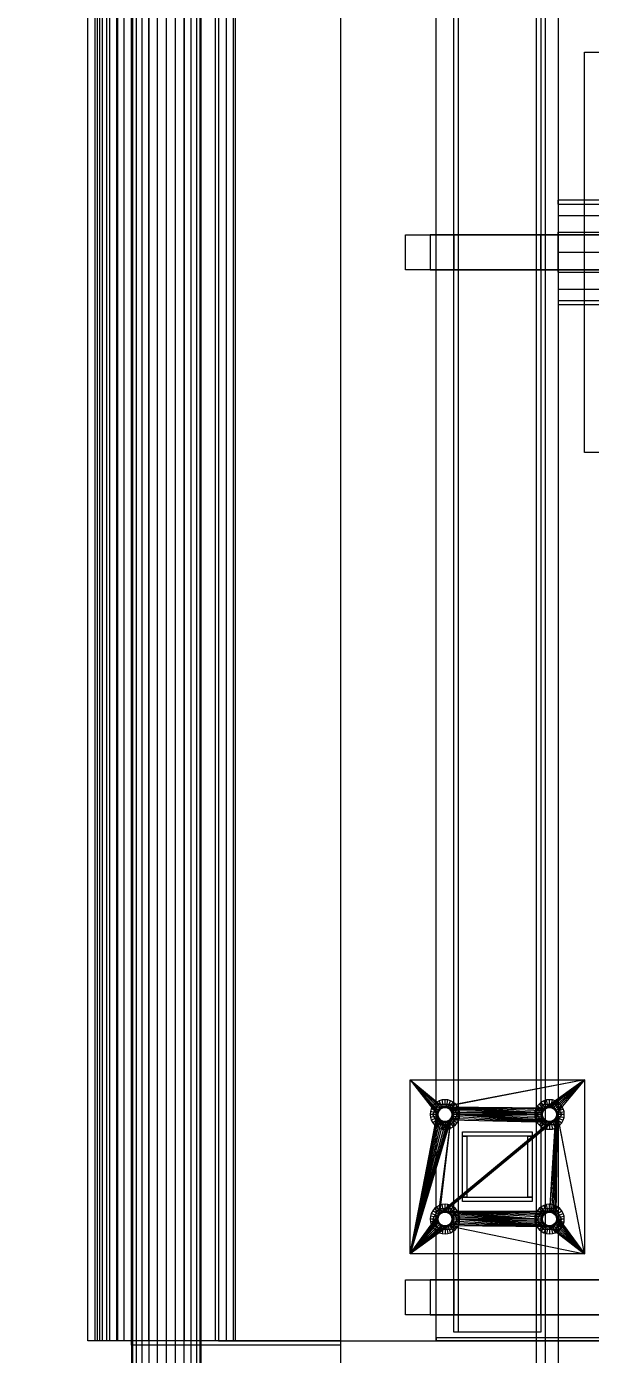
# Model space of a CAD drawing. Header units: millimetres. Extents: x -191664 to 191490, y -197311 to 10263.
# Drawn here: x 57107 to 57754, y -19266 to -17741 of the extents above; entities that cross this region are included whole.
import ezdxf

# ---------------------------------------------------------------- set-up
doc = ezdxf.new("R2010")
doc.units = ezdxf.units.MM
doc.layers.add('COTAS_INSTALACION_P', color=30, linetype='Continuous', lineweight=0)
doc.layers.add('superior_secador', color=7, linetype='Continuous', lineweight=0)
doc.dimstyles.new('PLANTA_100', dxfattribs={"dimtxt": 250, "dimasz": 150, "dimexe": 150, "dimexo": 80, "dimgap": 100, "dimtad": 1, "dimtih": 1, "dimtoh": 1, "dimdec": 1, "dimdsep": 46, "dimcen": 0.09, "dimclrd": 1, "dimclre": 1, "dimclrt": 1, "dimadec": 0, "dimazin": 0, "dimtfac": 1, "dimtdec": 4, "dimtofl": 0, "dimtmove": 0, "dimatfit": 3, "dimfxl": 1, "dimtolj": 1, "dimtzin": 0, "dimarcsym": 0})

# ---------------------------------------------------------------- blocks, each defined once
blk = doc.blocks.new('*D5')
at = {"layer": 'COTAS_INSTALACION_P', "color": 1, "lineweight": -2, "transparency": 16777216}
for p, q in [((-1000, -18080), (-1000, -25850)), ((60117.1, -18080), (60117.1, -25850)), ((-850, -25700), (59967.1, -25700))]:
    blk.add_line(p, q, dxfattribs=at)
at = {"layer": 'COTAS_INSTALACION_P', "color": 1, "transparency": 16777216}
for points in [[(-850, -25675), (-850, -25725), (-1000, -25700)], [(59967.1, -25675), (59967.1, -25725), (60117.1, -25700)]]:
    blk.add_solid(points, dxfattribs=at)
at = {"layer": 'Defpoints', "color": 0, "transparency": 16777216}
for p in [(-1000, -18000), (60117.1, -18000), (60117.1, -25700)]:
    blk.add_point(p, dxfattribs=at)

msp = doc.modelspace()

# ---------------------------------------------------------------- linework, layer by layer
at = {"layer": 'superior_secador', "color": 9, "true_color": 0xb8c6c1}
for p, q in [((57467.12, -16600), (57467.12, -19400)), ((57692.12, -19375), (57692.12, -16625)), ((57702.12, -16625), (57702.12, -19375)), ((57717.12, -16625), (57717.12, -19375)), ((57692.12, -19375), (57692.12, -19250)), ((57692.12, -19250), (57717.12, -19250)), ((57717.12, -19250), (57717.12, -19375))]:
    msp.add_line(p, q, dxfattribs=at)
at = {"layer": 'superior_secador', "color": 253, "true_color": 0xa4b0b5}
for p, q in [((57227.12, -16640), (57227.12, -19360)), ((57228.48, -16640), (57228.48, -19360)), ((57232.47, -16640), (57232.47, -19360)), ((57238.83, -16640), (57238.83, -19360)), ((57247.12, -16640), (57247.12, -19360)), ((57256.76, -16640), (57256.76, -19360)), ((57267.12, -16640), (57267.12, -19360)), ((57277.47, -16640), (57277.47, -19360)), ((57287.12, -16640), (57287.12, -19360)), ((57295.4, -16640), (57295.4, -19360)), ((57301.76, -16640), (57301.76, -19360)), ((57305.75, -16640), (57305.75, -19360)), ((57307.12, -19360), (57307.12, -16640)), ((57187.62, -16750), (57187.62, -19250)), ((57190.32, -16750), (57190.32, -19250)), ((57198.27, -16750), (57198.27, -19250)), ((57210.9, -16750), (57210.9, -19250)), ((57227.37, -16750), (57227.37, -19250)), ((57246.54, -16750), (57246.54, -19250)), ((57267.12, -16750), (57267.12, -19250)), ((57287.69, -16750), (57287.69, -19250)), ((57306.87, -16750), (57306.87, -19250)), ((57323.33, -16750), (57323.33, -19250)), ((57335.96, -16750), (57335.96, -19250)), ((57343.91, -16750), (57343.91, -19250)), ((57346.62, -19250), (57346.62, -16750)), ((57190.32, -19250), (57187.62, -19250)), ((57198.27, -19250), (57190.32, -19250)), ((57210.9, -19250), (57198.27, -19250)), ((57227.37, -19250), (57210.9, -19250)), ((57246.54, -19250), (57227.37, -19250)), ((57267.12, -19250), (57246.54, -19250)), ((57287.69, -19250), (57267.12, -19250)), ((57306.87, -19250), (57287.69, -19250)), ((57323.33, -19250), (57306.87, -19250)), ((57335.96, -19250), (57323.33, -19250)), ((57343.91, -19250), (57335.96, -19250)), ((57346.62, -19250), (57343.91, -19250))]:
    msp.add_line(p, q, dxfattribs=at)
at = {"layer": 'superior_secador', "color": 9, "true_color": 0xc7cdbf}
for p, q in [((57177.12, -19250), (57177.12, -16750)), ((57185.45, -19250), (57185.45, -16750)), ((57193.78, -19250), (57193.78, -16750)), ((57202.12, -19250), (57202.12, -16750)), ((57210.45, -19250), (57210.45, -16750)), ((57218.78, -19250), (57218.78, -16750)), ((57185.45, -19250), (57177.12, -19250)), ((57193.78, -19250), (57185.45, -19250)), ((57202.12, -19250), (57193.78, -19250)), ((57210.45, -19250), (57202.12, -19250)), ((57218.78, -19250), (57210.45, -19250)), ((57227.12, -19250), (57218.78, -19250))]:
    msp.add_line(p, q, dxfattribs=at)
at = {"layer": 'superior_secador', "color": 253, "true_color": 0xa8b3b5}
for p, q in [((57227.12, -19250), (57227.12, -16750)), ((57327.12, -16750), (57327.12, -19250)), ((57467.12, -16750), (57467.12, -19250)), ((57577.12, -19250), (57577.12, -16750)), ((57467.12, -19250), (57227.12, -19250)), ((57227.12, -19255), (57227.12, -19250)), ((57467.12, -19255), (57227.12, -19255)), ((57327.12, -19250), (57467.12, -19250)), ((57327.12, -19250), (57577.12, -19250)), ((57467.12, -19250), (57467.12, -19255))]:
    msp.add_line(p, q, dxfattribs=at)
at = {"layer": 'superior_secador', "color": 147, "true_color": 0x536c78}
for p, q in [((57597.12, -19240), (57597.12, -16760)), ((57602.12, -16760), (57602.12, -19240)), ((57692.12, -19240), (57692.12, -16760)), ((57697.12, -16760), (57697.12, -19240)), ((57541.76, -17980), (57801.76, -17980)), ((57541.76, -18020), (57541.76, -17980)), ((57541.76, -17980), (57570.04, -17980)), ((57830.04, -17980), (57570.04, -17980)), ((57570.04, -17980), (57570.04, -18020)), ((57801.76, -18020), (57541.76, -18020)), ((57570.04, -18020), (57541.76, -18020)), ((57570.04, -18020), (57830.04, -18020)), ((57607.12, -19015), (57607.12, -19010)), ((57607.12, -19010), (57687.12, -19010)), ((57687.12, -19010), (57687.12, -19015)), ((57687.12, -19015), (57607.12, -19015)), ((57607.12, -19085), (57607.12, -19015)), ((57607.12, -19015), (57612.12, -19015)), ((57612.12, -19015), (57612.12, -19085)), ((57682.12, -19085), (57682.12, -19015)), ((57682.12, -19015), (57687.12, -19015)), ((57687.12, -19015), (57687.12, -19085)), ((57607.12, -19090), (57607.12, -19085)), ((57607.12, -19085), (57687.12, -19085)), ((57612.12, -19085), (57607.12, -19085)), ((57687.12, -19085), (57682.12, -19085)), ((57687.12, -19085), (57687.12, -19090)), ((57687.12, -19090), (57607.12, -19090)), ((57541.76, -19180), (57801.76, -19180)), ((57541.76, -19220), (57541.76, -19180)), ((57541.76, -19180), (57570.04, -19180)), ((57830.04, -19180), (57570.04, -19180)), ((57570.04, -19180), (57570.04, -19220)), ((57801.76, -19220), (57541.76, -19220)), ((57570.04, -19220), (57541.76, -19220)), ((57570.04, -19220), (57830.04, -19220)), ((57697.12, -19240), (57597.12, -19240)), ((57602.12, -19240), (57597.12, -19240)), ((57697.12, -19240), (57692.12, -19240))]:
    msp.add_line(p, q, dxfattribs=at)
at = {"layer": 'superior_secador', "color": 251, "true_color": 0x536a64}
for p, q in [((57747.12, -18230), (57747.12, -17770)), ((57747.12, -17770), (58547.12, -17770)), ((58547.12, -18230), (57747.12, -18230))]:
    msp.add_line(p, q, dxfattribs=at)
at = {"layer": 'superior_secador', "color": 43, "true_color": 0xe7bf45}
for p, q in [((57717.12, -17944.57), (57717.12, -17940)), ((57847.12, -17940), (57717.12, -17940)), ((57717.12, -17944.57), (57717.12, -17957.57)), ((57717.12, -17944.57), (57847.12, -17944.57)), ((57717.12, -17957.57), (57717.12, -17977.04)), ((57717.12, -17957.57), (57847.12, -17957.57)), ((57717.12, -17977.04), (57717.12, -18000)), ((57717.12, -18000), (57717.12, -17977.04)), ((57717.12, -17977.04), (57847.12, -17977.04)), ((57717.12, -18000), (57717.12, -18022.96)), ((57717.12, -18022.96), (57717.12, -18000)), ((57717.12, -18000), (57847.12, -18000)), ((57717.12, -18000), (57847.12, -18000)), ((57717.12, -18022.96), (57717.12, -18042.43)), ((57717.12, -18022.96), (57847.12, -18022.96)), ((57717.12, -18042.43), (57717.12, -18055.43)), ((57717.12, -18042.43), (57847.12, -18042.43)), ((57717.12, -18055.43), (57717.12, -18060)), ((57717.12, -18055.43), (57847.12, -18055.43)), ((57717.12, -18060), (57847.12, -18060))]:
    msp.add_line(p, q, dxfattribs=at)
at = {"layer": 'superior_secador', "color": 8, "true_color": 0x6e8590}
for p, q in [((57597.12, -17980), (57697.12, -17980)), ((57597.12, -17980), (57597.12, -18020)), ((57697.12, -18020), (57697.12, -17980)), ((57597.12, -18020), (57697.12, -18020)), ((57597.12, -19180), (57697.12, -19180)), ((57597.12, -19180), (57597.12, -19220)), ((57697.12, -19220), (57697.12, -19180)), ((57597.12, -19220), (57697.12, -19220))]:
    msp.add_line(p, q, dxfattribs=at)
at = {"layer": 'superior_secador', "color": 252, "true_color": 0x788c96}
for p, q in [((57547.12, -19150), (57547.12, -18950)), ((57547.12, -18950), (57578.12, -18990)), ((57547.12, -18950), (57578.42, -18987.67)), ((57547.12, -18950), (57579.32, -18985.5)), ((57547.12, -18950), (57580.75, -18983.64)), ((57547.12, -18950), (57582.62, -18982.21)), ((57547.12, -18950), (57584.79, -18981.31)), ((57547.12, -18950), (57747.12, -18950)), ((57747.12, -18950), (57584.79, -18981.31)), ((57747.12, -18950), (57587.12, -18981)), ((57747.12, -18950), (57702.62, -18982.21)), ((57747.12, -18950), (57704.79, -18981.31)), ((57747.12, -18950), (57707.12, -18981)), ((57747.12, -18950), (57709.45, -18981.31)), ((57747.12, -18950), (57711.62, -18982.21)), ((57747.12, -18950), (57713.48, -18983.64)), ((57747.12, -18950), (57714.91, -18985.5)), ((57747.12, -18950), (57715.81, -18987.67)), ((57747.12, -18950), (57747.12, -19150)), ((57582.62, -18982.21), (57580.75, -18983.64)), ((57584.79, -18981.31), (57582.62, -18982.21)), ((57587.12, -18981), (57584.79, -18981.31)), ((57589.45, -18981.31), (57587.12, -18981)), ((57587.12, -18981), (57698.42, -18987.67)), ((57587.12, -18981), (57699.32, -18985.5)), ((57587.12, -18981), (57700.75, -18983.64)), ((57587.12, -18981), (57702.62, -18982.21)), ((57591.62, -18982.21), (57589.45, -18981.31)), ((57589.45, -18981.31), (57698.42, -18987.67)), ((57593.48, -18983.64), (57591.62, -18982.21)), ((57591.62, -18982.21), (57698.42, -18987.67)), ((57702.62, -18982.21), (57700.75, -18983.64)), ((57704.79, -18981.31), (57702.62, -18982.21)), ((57707.12, -18981), (57704.79, -18981.31)), ((57709.45, -18981.31), (57707.12, -18981)), ((57711.62, -18982.21), (57709.45, -18981.31)), ((57713.48, -18983.64), (57711.62, -18982.21)), ((57547.12, -19150), (57578.12, -18990)), ((57578.42, -18992.33), (57547.12, -19150)), ((57579.32, -18994.5), (57547.12, -19150)), ((57580.75, -18996.36), (57547.12, -19150)), ((57593.48, -18996.36), (57547.12, -19150)), ((57582.62, -18997.79), (57547.12, -19150)), ((57591.62, -18997.79), (57547.12, -19150)), ((57578.42, -18987.67), (57578.12, -18990)), ((57578.12, -18990), (57578.42, -18992.33)), ((57579.32, -18985.5), (57578.42, -18987.67)), ((57578.42, -18992.33), (57579.32, -18994.5)), ((57580.75, -18983.64), (57579.32, -18985.5)), ((57579.32, -18994.5), (57580.75, -18996.36)), ((57593.48, -18996.36), (57579.32, -19105.5)), ((57580.75, -18996.36), (57582.62, -18997.79)), ((57593.48, -18996.36), (57580.75, -19103.64)), ((57713.48, -18996.36), (57580.75, -19103.64)), ((57711.62, -18997.79), (57580.75, -19103.64)), ((57713.48, -18996.36), (57582.62, -19102.21)), ((57582.62, -18997.79), (57584.79, -18998.69)), ((57713.48, -18996.36), (57584.79, -19101.31)), ((57713.48, -18996.36), (57587.12, -19101)), ((57589.45, -18998.69), (57591.62, -18997.79)), ((57591.62, -18997.79), (57593.48, -18996.36)), ((57594.91, -18985.5), (57593.48, -18983.64)), ((57593.48, -18983.64), (57698.42, -18987.67)), ((57593.48, -18996.36), (57594.91, -18994.5)), ((57707.12, -18999), (57593.48, -18996.36)), ((57595.81, -18987.67), (57594.91, -18985.5)), ((57594.91, -18985.5), (57698.42, -18987.67)), ((57594.91, -18994.5), (57595.81, -18992.33)), ((57707.12, -18999), (57594.91, -18994.5)), ((57596.12, -18990), (57595.81, -18987.67)), ((57595.81, -18987.67), (57698.42, -18987.67)), ((57595.81, -18992.33), (57596.12, -18990)), ((57707.12, -18999), (57595.81, -18992.33)), ((57596.12, -18990), (57698.42, -18987.67)), ((57698.12, -18990), (57596.12, -18990)), ((57698.42, -18992.33), (57596.12, -18990)), ((57699.32, -18994.5), (57596.12, -18990)), ((57700.75, -18996.36), (57596.12, -18990)), ((57702.62, -18997.79), (57596.12, -18990)), ((57704.79, -18998.69), (57596.12, -18990)), ((57707.12, -18999), (57596.12, -18990)), ((57698.42, -18987.67), (57698.12, -18990)), ((57698.12, -18990), (57698.42, -18992.33)), ((57699.32, -18985.5), (57698.42, -18987.67)), ((57698.42, -18992.33), (57699.32, -18994.5)), ((57700.75, -18983.64), (57699.32, -18985.5)), ((57699.32, -18994.5), (57700.75, -18996.36)), ((57700.75, -18996.36), (57702.62, -18997.79)), ((57702.62, -18997.79), (57704.79, -18998.69)), ((57716.12, -18990), (57707.12, -19101)), ((57715.81, -18992.33), (57707.12, -19101)), ((57714.91, -18994.5), (57707.12, -19101)), ((57713.48, -18996.36), (57707.12, -19101)), ((57716.12, -18990), (57709.45, -19101.31)), ((57709.45, -18998.69), (57711.62, -18997.79)), ((57711.62, -19102.21), (57716.12, -18990)), ((57711.62, -18997.79), (57713.48, -18996.36)), ((57714.91, -18985.5), (57713.48, -18983.64)), ((57713.48, -19103.64), (57716.12, -18990)), ((57713.48, -18996.36), (57714.91, -18994.5)), ((57715.81, -18987.67), (57714.91, -18985.5)), ((57714.91, -19105.5), (57716.12, -18990)), ((57714.91, -18994.5), (57715.81, -18992.33)), ((57747.12, -19150), (57715.81, -18987.67)), ((57716.12, -18990), (57715.81, -18987.67)), ((57715.81, -18992.33), (57716.12, -18990)), ((57747.12, -19150), (57716.12, -18990)), ((57584.79, -18998.69), (57547.12, -19150)), ((57589.45, -18998.69), (57547.12, -19150)), ((57587.12, -18999), (57547.12, -19150)), ((57709.45, -18998.69), (57580.75, -19103.64)), ((57707.12, -18999), (57580.75, -19103.64)), ((57584.79, -18998.69), (57587.12, -18999)), ((57587.12, -18999), (57589.45, -18998.69)), ((57704.79, -18998.69), (57707.12, -18999)), ((57707.12, -18999), (57709.45, -18998.69)), ((57580.75, -19103.64), (57579.32, -19105.5)), ((57582.62, -19102.21), (57580.75, -19103.64)), ((57584.79, -19101.31), (57582.62, -19102.21)), ((57587.12, -19101), (57584.79, -19101.31)), ((57589.45, -19101.31), (57587.12, -19101)), ((57587.12, -19101), (57698.12, -19110)), ((57587.12, -19101), (57698.42, -19107.67)), ((57587.12, -19101), (57699.32, -19105.5)), ((57587.12, -19101), (57700.75, -19103.64)), ((57587.12, -19101), (57702.62, -19102.21)), ((57587.12, -19101), (57704.79, -19101.31)), ((57587.12, -19101), (57707.12, -19101)), ((57591.62, -19102.21), (57589.45, -19101.31)), ((57589.45, -19101.31), (57698.12, -19110)), ((57593.48, -19103.64), (57591.62, -19102.21)), ((57591.62, -19102.21), (57698.12, -19110)), ((57594.91, -19105.5), (57593.48, -19103.64)), ((57593.48, -19103.64), (57698.12, -19110)), ((57700.75, -19103.64), (57699.32, -19105.5)), ((57702.62, -19102.21), (57700.75, -19103.64)), ((57704.79, -19101.31), (57702.62, -19102.21)), ((57707.12, -19101), (57704.79, -19101.31)), ((57709.45, -19101.31), (57707.12, -19101)), ((57711.62, -19102.21), (57709.45, -19101.31)), ((57713.48, -19103.64), (57711.62, -19102.21)), ((57714.91, -19105.5), (57713.48, -19103.64)), ((57547.12, -19150), (57579.32, -19105.5)), ((57547.12, -19150), (57578.42, -19107.67)), ((57578.12, -19110), (57547.12, -19150)), ((57578.42, -19112.33), (57547.12, -19150)), ((57579.32, -19114.5), (57547.12, -19150)), ((57580.75, -19116.36), (57547.12, -19150)), ((57582.62, -19117.79), (57547.12, -19150)), ((57591.62, -19117.79), (57547.12, -19150)), ((57584.79, -19118.69), (57547.12, -19150)), ((57589.45, -19118.69), (57547.12, -19150)), ((57587.12, -19119), (57547.12, -19150)), ((57578.42, -19107.67), (57578.12, -19110)), ((57578.12, -19110), (57578.42, -19112.33)), ((57579.32, -19105.5), (57578.42, -19107.67)), ((57578.42, -19112.33), (57579.32, -19114.5)), ((57579.32, -19114.5), (57580.75, -19116.36)), ((57580.75, -19116.36), (57582.62, -19117.79)), ((57582.62, -19117.79), (57584.79, -19118.69)), ((57584.79, -19118.69), (57587.12, -19119)), ((57587.12, -19119), (57589.45, -19118.69)), ((57589.45, -19118.69), (57591.62, -19117.79)), ((57591.62, -19117.79), (57593.48, -19116.36)), ((57591.62, -19117.79), (57747.12, -19150)), ((57707.12, -19119), (57591.62, -19117.79)), ((57593.48, -19116.36), (57594.91, -19114.5)), ((57707.12, -19119), (57593.48, -19116.36)), ((57595.81, -19107.67), (57594.91, -19105.5)), ((57594.91, -19105.5), (57698.12, -19110)), ((57594.91, -19114.5), (57595.81, -19112.33)), ((57707.12, -19119), (57594.91, -19114.5)), ((57596.12, -19110), (57595.81, -19107.67)), ((57595.81, -19107.67), (57698.12, -19110)), ((57595.81, -19112.33), (57596.12, -19110)), ((57707.12, -19119), (57595.81, -19112.33)), ((57698.12, -19110), (57596.12, -19110)), ((57698.42, -19112.33), (57596.12, -19110)), ((57699.32, -19114.5), (57596.12, -19110)), ((57700.75, -19116.36), (57596.12, -19110)), ((57702.62, -19117.79), (57596.12, -19110)), ((57704.79, -19118.69), (57596.12, -19110)), ((57707.12, -19119), (57596.12, -19110)), ((57698.42, -19107.67), (57698.12, -19110)), ((57698.12, -19110), (57698.42, -19112.33)), ((57699.32, -19105.5), (57698.42, -19107.67)), ((57698.42, -19112.33), (57699.32, -19114.5)), ((57699.32, -19114.5), (57700.75, -19116.36)), ((57700.75, -19116.36), (57702.62, -19117.79)), ((57702.62, -19117.79), (57704.79, -19118.69)), ((57704.79, -19118.69), (57707.12, -19119)), ((57707.12, -19119), (57709.45, -19118.69)), ((57707.12, -19119), (57747.12, -19150)), ((57709.45, -19118.69), (57711.62, -19117.79)), ((57709.45, -19118.69), (57747.12, -19150)), ((57711.62, -19117.79), (57713.48, -19116.36)), ((57711.62, -19117.79), (57747.12, -19150)), ((57713.48, -19116.36), (57714.91, -19114.5)), ((57713.48, -19116.36), (57747.12, -19150)), ((57715.81, -19107.67), (57714.91, -19105.5)), ((57714.91, -19105.5), (57747.12, -19150)), ((57714.91, -19114.5), (57715.81, -19112.33)), ((57714.91, -19114.5), (57747.12, -19150)), ((57716.12, -19110), (57715.81, -19107.67)), ((57715.81, -19107.67), (57747.12, -19150)), ((57715.81, -19112.33), (57716.12, -19110)), ((57715.81, -19112.33), (57747.12, -19150)), ((57716.12, -19110), (57747.12, -19150)), ((57747.12, -19150), (57547.12, -19150))]:
    msp.add_line(p, q, dxfattribs=at)
at = {"layer": 'superior_secador', "color": 9, "true_color": 0xb6c0c4}
for p, q in [((57572.98, -18980.56), (57571.41, -18983.49)), ((57575.1, -18977.98), (57572.98, -18980.56)), ((57580.05, -18985.28), (57572.98, -18980.56)), ((57573.27, -18990), (57580.19, -18978.01)), ((57577.67, -18975.87), (57575.1, -18977.98)), ((57581.11, -18983.99), (57575.1, -18977.98)), ((57580.61, -18974.29), (57577.67, -18975.87)), ((57582.39, -18982.93), (57577.67, -18975.87)), ((57580.19, -18978.01), (57594.04, -18978.01)), ((57583.8, -18973.33), (57580.61, -18974.29)), ((57583.86, -18982.15), (57580.61, -18974.29)), ((57581.11, -18983.99), (57582.39, -18982.93)), ((57582.39, -18982.93), (57583.86, -18982.15)), ((57587.12, -18973), (57583.8, -18973.33)), ((57585.46, -18981.66), (57583.8, -18973.33)), ((57583.86, -18982.15), (57585.46, -18981.66)), ((57585.46, -18981.66), (57587.12, -18981.5)), ((57590.43, -18973.33), (57587.12, -18973)), ((57587.12, -18981.5), (57587.12, -18973)), ((57587.12, -18981.5), (57588.77, -18981.66)), ((57588.77, -18981.66), (57590.43, -18973.33)), ((57588.77, -18981.66), (57590.37, -18982.15)), ((57590.37, -18982.15), (57593.62, -18974.29)), ((57590.37, -18982.15), (57591.84, -18982.93)), ((57593.62, -18974.29), (57590.43, -18973.33)), ((57591.84, -18982.93), (57596.56, -18975.87)), ((57591.84, -18982.93), (57593.13, -18983.99)), ((57593.13, -18983.99), (57599.14, -18977.98)), ((57596.56, -18975.87), (57593.62, -18974.29)), ((57594.04, -18978.01), (57600.97, -18990)), ((57594.18, -18985.28), (57601.25, -18980.56)), ((57599.14, -18977.98), (57596.56, -18975.87)), ((57601.25, -18980.56), (57599.14, -18977.98)), ((57602.82, -18983.49), (57601.25, -18980.56)), ((57692.98, -18980.56), (57691.41, -18983.49)), ((57695.1, -18977.98), (57692.98, -18980.56)), ((57700.05, -18985.28), (57692.98, -18980.56)), ((57693.27, -18990), (57700.19, -18978.01)), ((57697.67, -18975.87), (57695.1, -18977.98)), ((57701.11, -18983.99), (57695.1, -18977.98)), ((57700.61, -18974.29), (57697.67, -18975.87)), ((57702.39, -18982.93), (57697.67, -18975.87)), ((57700.19, -18978.01), (57714.04, -18978.01)), ((57703.8, -18973.33), (57700.61, -18974.29)), ((57703.86, -18982.15), (57700.61, -18974.29)), ((57701.11, -18983.99), (57702.39, -18982.93)), ((57702.39, -18982.93), (57703.86, -18982.15)), ((57707.12, -18973), (57703.8, -18973.33)), ((57705.46, -18981.66), (57703.8, -18973.33)), ((57703.86, -18982.15), (57705.46, -18981.66)), ((57705.46, -18981.66), (57707.12, -18981.5)), ((57710.43, -18973.33), (57707.12, -18973)), ((57707.12, -18981.5), (57707.12, -18973)), ((57707.12, -18981.5), (57708.77, -18981.66)), ((57708.77, -18981.66), (57710.43, -18973.33)), ((57708.77, -18981.66), (57710.37, -18982.15)), ((57710.37, -18982.15), (57713.62, -18974.29)), ((57710.37, -18982.15), (57711.84, -18982.93)), ((57713.62, -18974.29), (57710.43, -18973.33)), ((57711.84, -18982.93), (57716.56, -18975.87)), ((57711.84, -18982.93), (57713.13, -18983.99)), ((57713.13, -18983.99), (57719.14, -18977.98)), ((57716.56, -18975.87), (57713.62, -18974.29)), ((57714.04, -18978.01), (57720.97, -18990)), ((57714.18, -18985.28), (57721.25, -18980.56)), ((57719.14, -18977.98), (57716.56, -18975.87)), ((57721.25, -18980.56), (57719.14, -18977.98)), ((57722.82, -18983.49), (57721.25, -18980.56)), ((57570.44, -18986.68), (57570.12, -18990)), ((57578.62, -18990), (57570.12, -18990)), ((57570.12, -18990), (57570.44, -18993.32)), ((57571.41, -18983.49), (57570.44, -18986.68)), ((57578.78, -18988.34), (57570.44, -18986.68)), ((57578.78, -18991.66), (57570.44, -18993.32)), ((57570.44, -18993.32), (57571.41, -18996.51)), ((57579.26, -18986.75), (57571.41, -18983.49)), ((57579.26, -18993.25), (57571.41, -18996.51)), ((57571.41, -18996.51), (57572.98, -18999.44)), ((57580.05, -18994.72), (57572.98, -18999.44)), ((57580.19, -19001.99), (57573.27, -18990)), ((57581.11, -18996.01), (57575.1, -19002.02)), ((57582.39, -18997.07), (57577.67, -19004.13)), ((57578.62, -18990), (57578.78, -18988.34)), ((57578.78, -18991.66), (57578.62, -18990)), ((57578.78, -18988.34), (57579.26, -18986.75)), ((57579.26, -18993.25), (57578.78, -18991.66)), ((57579.26, -18986.75), (57580.05, -18985.28)), ((57580.05, -18994.72), (57579.26, -18993.25)), ((57580.05, -18985.28), (57581.11, -18983.99)), ((57581.11, -18996.01), (57580.05, -18994.72)), ((57583.86, -18997.85), (57580.61, -19005.71)), ((57582.39, -18997.07), (57581.11, -18996.01)), ((57583.86, -18997.85), (57582.39, -18997.07)), ((57585.46, -18998.34), (57583.86, -18997.85)), ((57590.37, -18997.85), (57588.77, -18998.34)), ((57591.84, -18997.07), (57590.37, -18997.85)), ((57590.37, -18997.85), (57593.62, -19005.71)), ((57593.13, -18996.01), (57591.84, -18997.07)), ((57591.84, -18997.07), (57596.56, -19004.13)), ((57593.13, -18983.99), (57594.18, -18985.28)), ((57594.18, -18994.72), (57593.13, -18996.01)), ((57593.13, -18996.01), (57599.14, -19002.02)), ((57600.97, -18990), (57594.04, -19001.99)), ((57594.18, -18985.28), (57594.97, -18986.75)), ((57594.97, -18993.25), (57594.18, -18994.72)), ((57594.18, -18994.72), (57601.25, -18999.44)), ((57594.97, -18986.75), (57602.82, -18983.49)), ((57594.97, -18986.75), (57595.45, -18988.34)), ((57595.45, -18991.66), (57594.97, -18993.25)), ((57594.97, -18993.25), (57602.82, -18996.51)), ((57595.45, -18988.34), (57603.79, -18986.68)), ((57595.45, -18988.34), (57595.62, -18990)), ((57595.62, -18990), (57595.45, -18991.66)), ((57595.45, -18991.66), (57603.79, -18993.32)), ((57604.12, -18990), (57595.62, -18990)), ((57601.25, -18999.44), (57602.82, -18996.51)), ((57603.79, -18986.68), (57602.82, -18983.49)), ((57602.82, -18996.51), (57603.79, -18993.32)), ((57604.12, -18990), (57603.79, -18986.68)), ((57603.79, -18993.32), (57604.12, -18990)), ((57690.44, -18986.68), (57690.12, -18990)), ((57698.62, -18990), (57690.12, -18990)), ((57690.12, -18990), (57690.44, -18993.32)), ((57691.41, -18983.49), (57690.44, -18986.68)), ((57698.78, -18988.34), (57690.44, -18986.68)), ((57698.78, -18991.66), (57690.44, -18993.32)), ((57690.44, -18993.32), (57691.41, -18996.51)), ((57699.26, -18986.75), (57691.41, -18983.49)), ((57699.26, -18993.25), (57691.41, -18996.51)), ((57691.41, -18996.51), (57692.98, -18999.44)), ((57700.05, -18994.72), (57692.98, -18999.44)), ((57700.19, -19001.99), (57693.27, -18990)), ((57701.11, -18996.01), (57695.1, -19002.02)), ((57702.39, -18997.07), (57697.67, -19004.13)), ((57698.62, -18990), (57698.78, -18988.34)), ((57698.78, -18991.66), (57698.62, -18990)), ((57698.78, -18988.34), (57699.26, -18986.75)), ((57699.26, -18993.25), (57698.78, -18991.66)), ((57699.26, -18986.75), (57700.05, -18985.28)), ((57700.05, -18994.72), (57699.26, -18993.25)), ((57700.05, -18985.28), (57701.11, -18983.99)), ((57701.11, -18996.01), (57700.05, -18994.72)), ((57703.86, -18997.85), (57700.61, -19005.71)), ((57702.39, -18997.07), (57701.11, -18996.01)), ((57703.86, -18997.85), (57702.39, -18997.07)), ((57705.46, -18998.34), (57703.86, -18997.85)), ((57710.37, -18997.85), (57708.77, -18998.34)), ((57711.84, -18997.07), (57710.37, -18997.85)), ((57710.37, -18997.85), (57713.62, -19005.71)), ((57713.13, -18996.01), (57711.84, -18997.07)), ((57711.84, -18997.07), (57716.56, -19004.13)), ((57713.13, -18983.99), (57714.18, -18985.28)), ((57714.18, -18994.72), (57713.13, -18996.01)), ((57713.13, -18996.01), (57719.14, -19002.02)), ((57720.97, -18990), (57714.04, -19001.99)), ((57714.18, -18985.28), (57714.97, -18986.75)), ((57714.97, -18993.25), (57714.18, -18994.72)), ((57714.18, -18994.72), (57721.25, -18999.44)), ((57714.97, -18986.75), (57722.82, -18983.49)), ((57714.97, -18986.75), (57715.45, -18988.34)), ((57715.45, -18991.66), (57714.97, -18993.25)), ((57714.97, -18993.25), (57722.82, -18996.51)), ((57715.45, -18988.34), (57723.79, -18986.68)), ((57715.45, -18988.34), (57715.62, -18990)), ((57715.62, -18990), (57715.45, -18991.66)), ((57715.45, -18991.66), (57723.79, -18993.32)), ((57724.12, -18990), (57715.62, -18990)), ((57721.25, -18999.44), (57722.82, -18996.51)), ((57723.79, -18986.68), (57722.82, -18983.49)), ((57722.82, -18996.51), (57723.79, -18993.32)), ((57724.12, -18990), (57723.79, -18986.68)), ((57723.79, -18993.32), (57724.12, -18990)), ((57572.98, -18999.44), (57575.1, -19002.02)), ((57575.1, -19002.02), (57577.67, -19004.13)), ((57577.67, -19004.13), (57580.61, -19005.71)), ((57594.04, -19001.99), (57580.19, -19001.99)), ((57580.61, -19005.71), (57583.8, -19006.67)), ((57585.46, -18998.34), (57583.8, -19006.67)), ((57583.8, -19006.67), (57587.12, -19007)), ((57587.12, -18998.5), (57585.46, -18998.34)), ((57588.77, -18998.34), (57587.12, -18998.5)), ((57587.12, -18998.5), (57587.12, -19007)), ((57587.12, -19007), (57590.43, -19006.67)), ((57588.77, -18998.34), (57590.43, -19006.67)), ((57590.43, -19006.67), (57593.62, -19005.71)), ((57593.62, -19005.71), (57596.56, -19004.13)), ((57596.56, -19004.13), (57599.14, -19002.02)), ((57599.14, -19002.02), (57601.25, -18999.44)), ((57692.98, -18999.44), (57695.1, -19002.02)), ((57695.1, -19002.02), (57697.67, -19004.13)), ((57697.67, -19004.13), (57700.61, -19005.71)), ((57714.04, -19001.99), (57700.19, -19001.99)), ((57700.61, -19005.71), (57703.8, -19006.67)), ((57705.46, -18998.34), (57703.8, -19006.67)), ((57703.8, -19006.67), (57707.12, -19007)), ((57707.12, -18998.5), (57705.46, -18998.34)), ((57708.77, -18998.34), (57707.12, -18998.5)), ((57707.12, -18998.5), (57707.12, -19007)), ((57707.12, -19007), (57710.43, -19006.67)), ((57708.77, -18998.34), (57710.43, -19006.67)), ((57710.43, -19006.67), (57713.62, -19005.71)), ((57713.62, -19005.71), (57716.56, -19004.13)), ((57716.56, -19004.13), (57719.14, -19002.02)), ((57719.14, -19002.02), (57721.25, -18999.44)), ((57571.41, -19103.49), (57570.44, -19106.68)), ((57572.98, -19100.56), (57571.41, -19103.49)), ((57579.26, -19106.75), (57571.41, -19103.49)), ((57575.1, -19097.98), (57572.98, -19100.56)), ((57580.05, -19105.28), (57572.98, -19100.56)), ((57573.27, -19110), (57580.19, -19098.01)), ((57577.67, -19095.87), (57575.1, -19097.98)), ((57581.11, -19103.99), (57575.1, -19097.98)), ((57580.61, -19094.29), (57577.67, -19095.87)), ((57582.39, -19102.93), (57577.67, -19095.87)), ((57580.05, -19105.28), (57581.11, -19103.99)), ((57580.19, -19098.01), (57594.04, -19098.01)), ((57583.8, -19093.33), (57580.61, -19094.29)), ((57583.86, -19102.15), (57580.61, -19094.29)), ((57581.11, -19103.99), (57582.39, -19102.93)), ((57582.39, -19102.93), (57583.86, -19102.15)), ((57587.12, -19093), (57583.8, -19093.33)), ((57585.46, -19101.66), (57583.8, -19093.33)), ((57583.86, -19102.15), (57585.46, -19101.66)), ((57585.46, -19101.66), (57587.12, -19101.5)), ((57590.43, -19093.33), (57587.12, -19093)), ((57587.12, -19101.5), (57587.12, -19093)), ((57587.12, -19101.5), (57588.77, -19101.66)), ((57588.77, -19101.66), (57590.43, -19093.33)), ((57588.77, -19101.66), (57590.37, -19102.15)), ((57590.37, -19102.15), (57593.62, -19094.29)), ((57590.37, -19102.15), (57591.84, -19102.93)), ((57593.62, -19094.29), (57590.43, -19093.33)), ((57591.84, -19102.93), (57596.56, -19095.87)), ((57591.84, -19102.93), (57593.13, -19103.99)), ((57593.13, -19103.99), (57599.14, -19097.98)), ((57593.13, -19103.99), (57594.18, -19105.28)), ((57596.56, -19095.87), (57593.62, -19094.29)), ((57594.04, -19098.01), (57600.97, -19110)), ((57594.18, -19105.28), (57601.25, -19100.56)), ((57594.97, -19106.75), (57602.82, -19103.49)), ((57599.14, -19097.98), (57596.56, -19095.87)), ((57601.25, -19100.56), (57599.14, -19097.98)), ((57602.82, -19103.49), (57601.25, -19100.56)), ((57603.79, -19106.68), (57602.82, -19103.49)), ((57691.41, -19103.49), (57690.44, -19106.68)), ((57692.98, -19100.56), (57691.41, -19103.49)), ((57699.26, -19106.75), (57691.41, -19103.49)), ((57695.1, -19097.98), (57692.98, -19100.56)), ((57700.05, -19105.28), (57692.98, -19100.56)), ((57693.27, -19110), (57700.19, -19098.01)), ((57697.67, -19095.87), (57695.1, -19097.98)), ((57701.11, -19103.99), (57695.1, -19097.98)), ((57700.61, -19094.29), (57697.67, -19095.87)), ((57702.39, -19102.93), (57697.67, -19095.87)), ((57700.05, -19105.28), (57701.11, -19103.99)), ((57700.19, -19098.01), (57714.04, -19098.01)), ((57703.8, -19093.33), (57700.61, -19094.29)), ((57703.86, -19102.15), (57700.61, -19094.29)), ((57701.11, -19103.99), (57702.39, -19102.93)), ((57702.39, -19102.93), (57703.86, -19102.15)), ((57707.12, -19093), (57703.8, -19093.33)), ((57705.46, -19101.66), (57703.8, -19093.33)), ((57703.86, -19102.15), (57705.46, -19101.66)), ((57705.46, -19101.66), (57707.12, -19101.5)), ((57710.43, -19093.33), (57707.12, -19093)), ((57707.12, -19101.5), (57707.12, -19093)), ((57707.12, -19101.5), (57708.77, -19101.66)), ((57708.77, -19101.66), (57710.43, -19093.33)), ((57708.77, -19101.66), (57710.37, -19102.15)), ((57710.37, -19102.15), (57713.62, -19094.29)), ((57710.37, -19102.15), (57711.84, -19102.93)), ((57713.62, -19094.29), (57710.43, -19093.33)), ((57711.84, -19102.93), (57716.56, -19095.87)), ((57711.84, -19102.93), (57713.13, -19103.99)), ((57713.13, -19103.99), (57719.14, -19097.98)), ((57713.13, -19103.99), (57714.18, -19105.28)), ((57716.56, -19095.87), (57713.62, -19094.29)), ((57714.04, -19098.01), (57720.97, -19110)), ((57714.18, -19105.28), (57721.25, -19100.56)), ((57714.97, -19106.75), (57722.82, -19103.49)), ((57719.14, -19097.98), (57716.56, -19095.87)), ((57721.25, -19100.56), (57719.14, -19097.98)), ((57722.82, -19103.49), (57721.25, -19100.56)), ((57723.79, -19106.68), (57722.82, -19103.49)), ((57570.44, -19106.68), (57570.12, -19110)), ((57578.62, -19110), (57570.12, -19110)), ((57570.12, -19110), (57570.44, -19113.32)), ((57578.78, -19108.34), (57570.44, -19106.68)), ((57578.78, -19111.66), (57570.44, -19113.32)), ((57570.44, -19113.32), (57571.41, -19116.51)), ((57579.26, -19113.25), (57571.41, -19116.51)), ((57571.41, -19116.51), (57572.98, -19119.44)), ((57580.05, -19114.72), (57572.98, -19119.44)), ((57572.98, -19119.44), (57575.1, -19122.02)), ((57580.19, -19121.99), (57573.27, -19110)), ((57581.11, -19116.01), (57575.1, -19122.02)), ((57582.39, -19117.07), (57577.67, -19124.13)), ((57578.62, -19110), (57578.78, -19108.34)), ((57578.78, -19111.66), (57578.62, -19110)), ((57578.78, -19108.34), (57579.26, -19106.75)), ((57579.26, -19113.25), (57578.78, -19111.66)), ((57579.26, -19106.75), (57580.05, -19105.28)), ((57580.05, -19114.72), (57579.26, -19113.25)), ((57581.11, -19116.01), (57580.05, -19114.72)), ((57583.86, -19117.85), (57580.61, -19125.71)), ((57582.39, -19117.07), (57581.11, -19116.01)), ((57583.86, -19117.85), (57582.39, -19117.07)), ((57585.46, -19118.34), (57583.8, -19126.67)), ((57585.46, -19118.34), (57583.86, -19117.85)), ((57587.12, -19118.5), (57585.46, -19118.34)), ((57588.77, -19118.34), (57587.12, -19118.5)), ((57587.12, -19118.5), (57587.12, -19127)), ((57590.37, -19117.85), (57588.77, -19118.34)), ((57588.77, -19118.34), (57590.43, -19126.67)), ((57591.84, -19117.07), (57590.37, -19117.85)), ((57590.37, -19117.85), (57593.62, -19125.71)), ((57593.13, -19116.01), (57591.84, -19117.07)), ((57591.84, -19117.07), (57596.56, -19124.13)), ((57594.18, -19114.72), (57593.13, -19116.01)), ((57593.13, -19116.01), (57599.14, -19122.02)), ((57600.97, -19110), (57594.04, -19121.99)), ((57594.18, -19105.28), (57594.97, -19106.75)), ((57594.97, -19113.25), (57594.18, -19114.72)), ((57594.18, -19114.72), (57601.25, -19119.44)), ((57594.97, -19106.75), (57595.45, -19108.34)), ((57595.45, -19111.66), (57594.97, -19113.25)), ((57594.97, -19113.25), (57602.82, -19116.51)), ((57595.45, -19108.34), (57603.79, -19106.68)), ((57595.45, -19108.34), (57595.62, -19110)), ((57595.62, -19110), (57595.45, -19111.66)), ((57595.45, -19111.66), (57603.79, -19113.32)), ((57604.12, -19110), (57595.62, -19110)), ((57599.14, -19122.02), (57601.25, -19119.44)), ((57601.25, -19119.44), (57602.82, -19116.51)), ((57602.82, -19116.51), (57603.79, -19113.32)), ((57604.12, -19110), (57603.79, -19106.68)), ((57603.79, -19113.32), (57604.12, -19110)), ((57690.44, -19106.68), (57690.12, -19110)), ((57698.62, -19110), (57690.12, -19110)), ((57690.12, -19110), (57690.44, -19113.32)), ((57698.78, -19108.34), (57690.44, -19106.68)), ((57698.78, -19111.66), (57690.44, -19113.32)), ((57690.44, -19113.32), (57691.41, -19116.51)), ((57699.26, -19113.25), (57691.41, -19116.51)), ((57691.41, -19116.51), (57692.98, -19119.44)), ((57700.05, -19114.72), (57692.98, -19119.44)), ((57692.98, -19119.44), (57695.1, -19122.02)), ((57700.19, -19121.99), (57693.27, -19110)), ((57701.11, -19116.01), (57695.1, -19122.02)), ((57702.39, -19117.07), (57697.67, -19124.13)), ((57698.62, -19110), (57698.78, -19108.34)), ((57698.78, -19111.66), (57698.62, -19110)), ((57698.78, -19108.34), (57699.26, -19106.75)), ((57699.26, -19113.25), (57698.78, -19111.66)), ((57699.26, -19106.75), (57700.05, -19105.28)), ((57700.05, -19114.72), (57699.26, -19113.25)), ((57701.11, -19116.01), (57700.05, -19114.72)), ((57703.86, -19117.85), (57700.61, -19125.71)), ((57702.39, -19117.07), (57701.11, -19116.01)), ((57703.86, -19117.85), (57702.39, -19117.07)), ((57705.46, -19118.34), (57703.8, -19126.67)), ((57705.46, -19118.34), (57703.86, -19117.85)), ((57707.12, -19118.5), (57705.46, -19118.34)), ((57708.77, -19118.34), (57707.12, -19118.5)), ((57707.12, -19118.5), (57707.12, -19127)), ((57710.37, -19117.85), (57708.77, -19118.34)), ((57708.77, -19118.34), (57710.43, -19126.67)), ((57711.84, -19117.07), (57710.37, -19117.85)), ((57710.37, -19117.85), (57713.62, -19125.71)), ((57713.13, -19116.01), (57711.84, -19117.07)), ((57711.84, -19117.07), (57716.56, -19124.13)), ((57714.18, -19114.72), (57713.13, -19116.01)), ((57713.13, -19116.01), (57719.14, -19122.02)), ((57720.97, -19110), (57714.04, -19121.99)), ((57714.18, -19105.28), (57714.97, -19106.75)), ((57714.97, -19113.25), (57714.18, -19114.72)), ((57714.18, -19114.72), (57721.25, -19119.44)), ((57714.97, -19106.75), (57715.45, -19108.34)), ((57715.45, -19111.66), (57714.97, -19113.25)), ((57714.97, -19113.25), (57722.82, -19116.51)), ((57715.45, -19108.34), (57723.79, -19106.68)), ((57715.45, -19108.34), (57715.62, -19110)), ((57715.62, -19110), (57715.45, -19111.66)), ((57715.45, -19111.66), (57723.79, -19113.32)), ((57724.12, -19110), (57715.62, -19110)), ((57719.14, -19122.02), (57721.25, -19119.44)), ((57721.25, -19119.44), (57722.82, -19116.51)), ((57722.82, -19116.51), (57723.79, -19113.32)), ((57724.12, -19110), (57723.79, -19106.68)), ((57723.79, -19113.32), (57724.12, -19110)), ((57575.1, -19122.02), (57577.67, -19124.13)), ((57577.67, -19124.13), (57580.61, -19125.71)), ((57594.04, -19121.99), (57580.19, -19121.99)), ((57580.61, -19125.71), (57583.8, -19126.67)), ((57583.8, -19126.67), (57587.12, -19127)), ((57587.12, -19127), (57590.43, -19126.67)), ((57590.43, -19126.67), (57593.62, -19125.71)), ((57593.62, -19125.71), (57596.56, -19124.13)), ((57596.56, -19124.13), (57599.14, -19122.02)), ((57695.1, -19122.02), (57697.67, -19124.13)), ((57697.67, -19124.13), (57700.61, -19125.71)), ((57714.04, -19121.99), (57700.19, -19121.99)), ((57700.61, -19125.71), (57703.8, -19126.67)), ((57703.8, -19126.67), (57707.12, -19127)), ((57707.12, -19127), (57710.43, -19126.67)), ((57710.43, -19126.67), (57713.62, -19125.71)), ((57713.62, -19125.71), (57716.56, -19124.13)), ((57716.56, -19124.13), (57719.14, -19122.02))]:
    msp.add_line(p, q, dxfattribs=at)
at = {"layer": 'superior_secador', "color": 9, "true_color": 0xaeb9be}
for p, q in [((57582.41, -18983.53), (57584.64, -18982.39)), ((57584.64, -18982.39), (57587.12, -18982)), ((57587.12, -18982), (57589.59, -18982.39)), ((57589.59, -18982.39), (57591.82, -18983.53)), ((57702.41, -18983.53), (57704.64, -18982.39)), ((57704.64, -18982.39), (57707.12, -18982)), ((57707.12, -18982), (57709.59, -18982.39)), ((57709.59, -18982.39), (57711.82, -18983.53)), ((57579.12, -18990), (57579.51, -18987.53)), ((57579.51, -18992.47), (57579.12, -18990)), ((57579.51, -18987.53), (57580.64, -18985.3)), ((57580.64, -18994.7), (57579.51, -18992.47)), ((57580.64, -18985.3), (57582.41, -18983.53)), ((57582.41, -18996.47), (57580.64, -18994.7)), ((57584.64, -18997.61), (57582.41, -18996.47)), ((57587.12, -18998), (57584.64, -18997.61)), ((57589.59, -18997.61), (57587.12, -18998)), ((57591.82, -18996.47), (57589.59, -18997.61)), ((57591.82, -18983.53), (57593.59, -18985.3)), ((57593.59, -18994.7), (57591.82, -18996.47)), ((57593.59, -18985.3), (57594.72, -18987.53)), ((57594.72, -18992.47), (57593.59, -18994.7)), ((57594.72, -18987.53), (57595.12, -18990)), ((57595.12, -18990), (57594.72, -18992.47)), ((57699.12, -18990), (57699.51, -18987.53)), ((57699.51, -18992.47), (57699.12, -18990)), ((57699.51, -18987.53), (57700.64, -18985.3)), ((57700.64, -18994.7), (57699.51, -18992.47)), ((57700.64, -18985.3), (57702.41, -18983.53)), ((57702.41, -18996.47), (57700.64, -18994.7)), ((57704.64, -18997.61), (57702.41, -18996.47)), ((57707.12, -18998), (57704.64, -18997.61)), ((57709.59, -18997.61), (57707.12, -18998)), ((57711.82, -18996.47), (57709.59, -18997.61)), ((57711.82, -18983.53), (57713.59, -18985.3)), ((57713.59, -18994.7), (57711.82, -18996.47)), ((57713.59, -18985.3), (57714.72, -18987.53)), ((57714.72, -18992.47), (57713.59, -18994.7)), ((57714.72, -18987.53), (57715.12, -18990)), ((57715.12, -18990), (57714.72, -18992.47)), ((57580.64, -19105.3), (57582.41, -19103.53)), ((57582.41, -19103.53), (57584.64, -19102.39)), ((57584.64, -19102.39), (57587.12, -19102)), ((57587.12, -19102), (57589.59, -19102.39)), ((57589.59, -19102.39), (57591.82, -19103.53)), ((57591.82, -19103.53), (57593.59, -19105.3)), ((57700.64, -19105.3), (57702.41, -19103.53)), ((57702.41, -19103.53), (57704.64, -19102.39)), ((57704.64, -19102.39), (57707.12, -19102)), ((57707.12, -19102), (57709.59, -19102.39)), ((57709.59, -19102.39), (57711.82, -19103.53)), ((57711.82, -19103.53), (57713.59, -19105.3)), ((57579.12, -19110), (57579.51, -19107.53)), ((57579.51, -19112.47), (57579.12, -19110)), ((57579.51, -19107.53), (57580.64, -19105.3)), ((57580.64, -19114.7), (57579.51, -19112.47)), ((57582.41, -19116.47), (57580.64, -19114.7)), ((57584.64, -19117.61), (57582.41, -19116.47)), ((57587.12, -19118), (57584.64, -19117.61)), ((57589.59, -19117.61), (57587.12, -19118)), ((57591.82, -19116.47), (57589.59, -19117.61)), ((57593.59, -19114.7), (57591.82, -19116.47)), ((57593.59, -19105.3), (57594.72, -19107.53)), ((57594.72, -19112.47), (57593.59, -19114.7)), ((57594.72, -19107.53), (57595.12, -19110)), ((57595.12, -19110), (57594.72, -19112.47)), ((57699.12, -19110), (57699.51, -19107.53)), ((57699.51, -19112.47), (57699.12, -19110)), ((57699.51, -19107.53), (57700.64, -19105.3)), ((57700.64, -19114.7), (57699.51, -19112.47)), ((57702.41, -19116.47), (57700.64, -19114.7)), ((57704.64, -19117.61), (57702.41, -19116.47)), ((57707.12, -19118), (57704.64, -19117.61)), ((57709.59, -19117.61), (57707.12, -19118)), ((57711.82, -19116.47), (57709.59, -19117.61)), ((57713.59, -19114.7), (57711.82, -19116.47)), ((57713.59, -19105.3), (57714.72, -19107.53)), ((57714.72, -19112.47), (57713.59, -19114.7)), ((57714.72, -19107.53), (57715.12, -19110)), ((57715.12, -19110), (57714.72, -19112.47))]:
    msp.add_line(p, q, dxfattribs=at)
at = {"layer": 'superior_secador', "color": 253, "true_color": 0x8d9da5}
for p, q in [((57577.12, -19246), (58082.12, -19246)), ((57577.12, -19246), (57577.12, -19250)), ((57577.12, -19250), (58077.87, -19250)), ((58075.04, -19250), (57577.12, -19250))]:
    msp.add_line(p, q, dxfattribs=at)
at = {"layer": 'superior_secador', "color": 9, "true_color": 0xc6ccbd}
msp.add_line((57577.12, -19250), (58082.12, -19250), dxfattribs=at)
at = {"layer": 'superior_secador', "color": 252, "true_color": 0x7d929c}
for p, q in [((57692.12, -19275), (57692.12, -19250)), ((57717.12, -19250), (57717.12, -19275))]:
    msp.add_line(p, q, dxfattribs=at)

# ---------------------------------------------------------------- dimensions: what is measured, and where the dimension line sits
at = {"layer": 'COTAS_INSTALACION_P'}
dim = msp.add_aligned_dim(p1=(-1000, -18000), p2=(60117.12, -18000), distance=-7700, text='<> P', dimstyle='PLANTA_100', dxfattribs=at)
dim.commit()
dim.dimension.update_dxf_attribs({"geometry": '*D5', "text_midpoint": (29558.56, -25700)})

doc.saveas('drawing.dxf')
